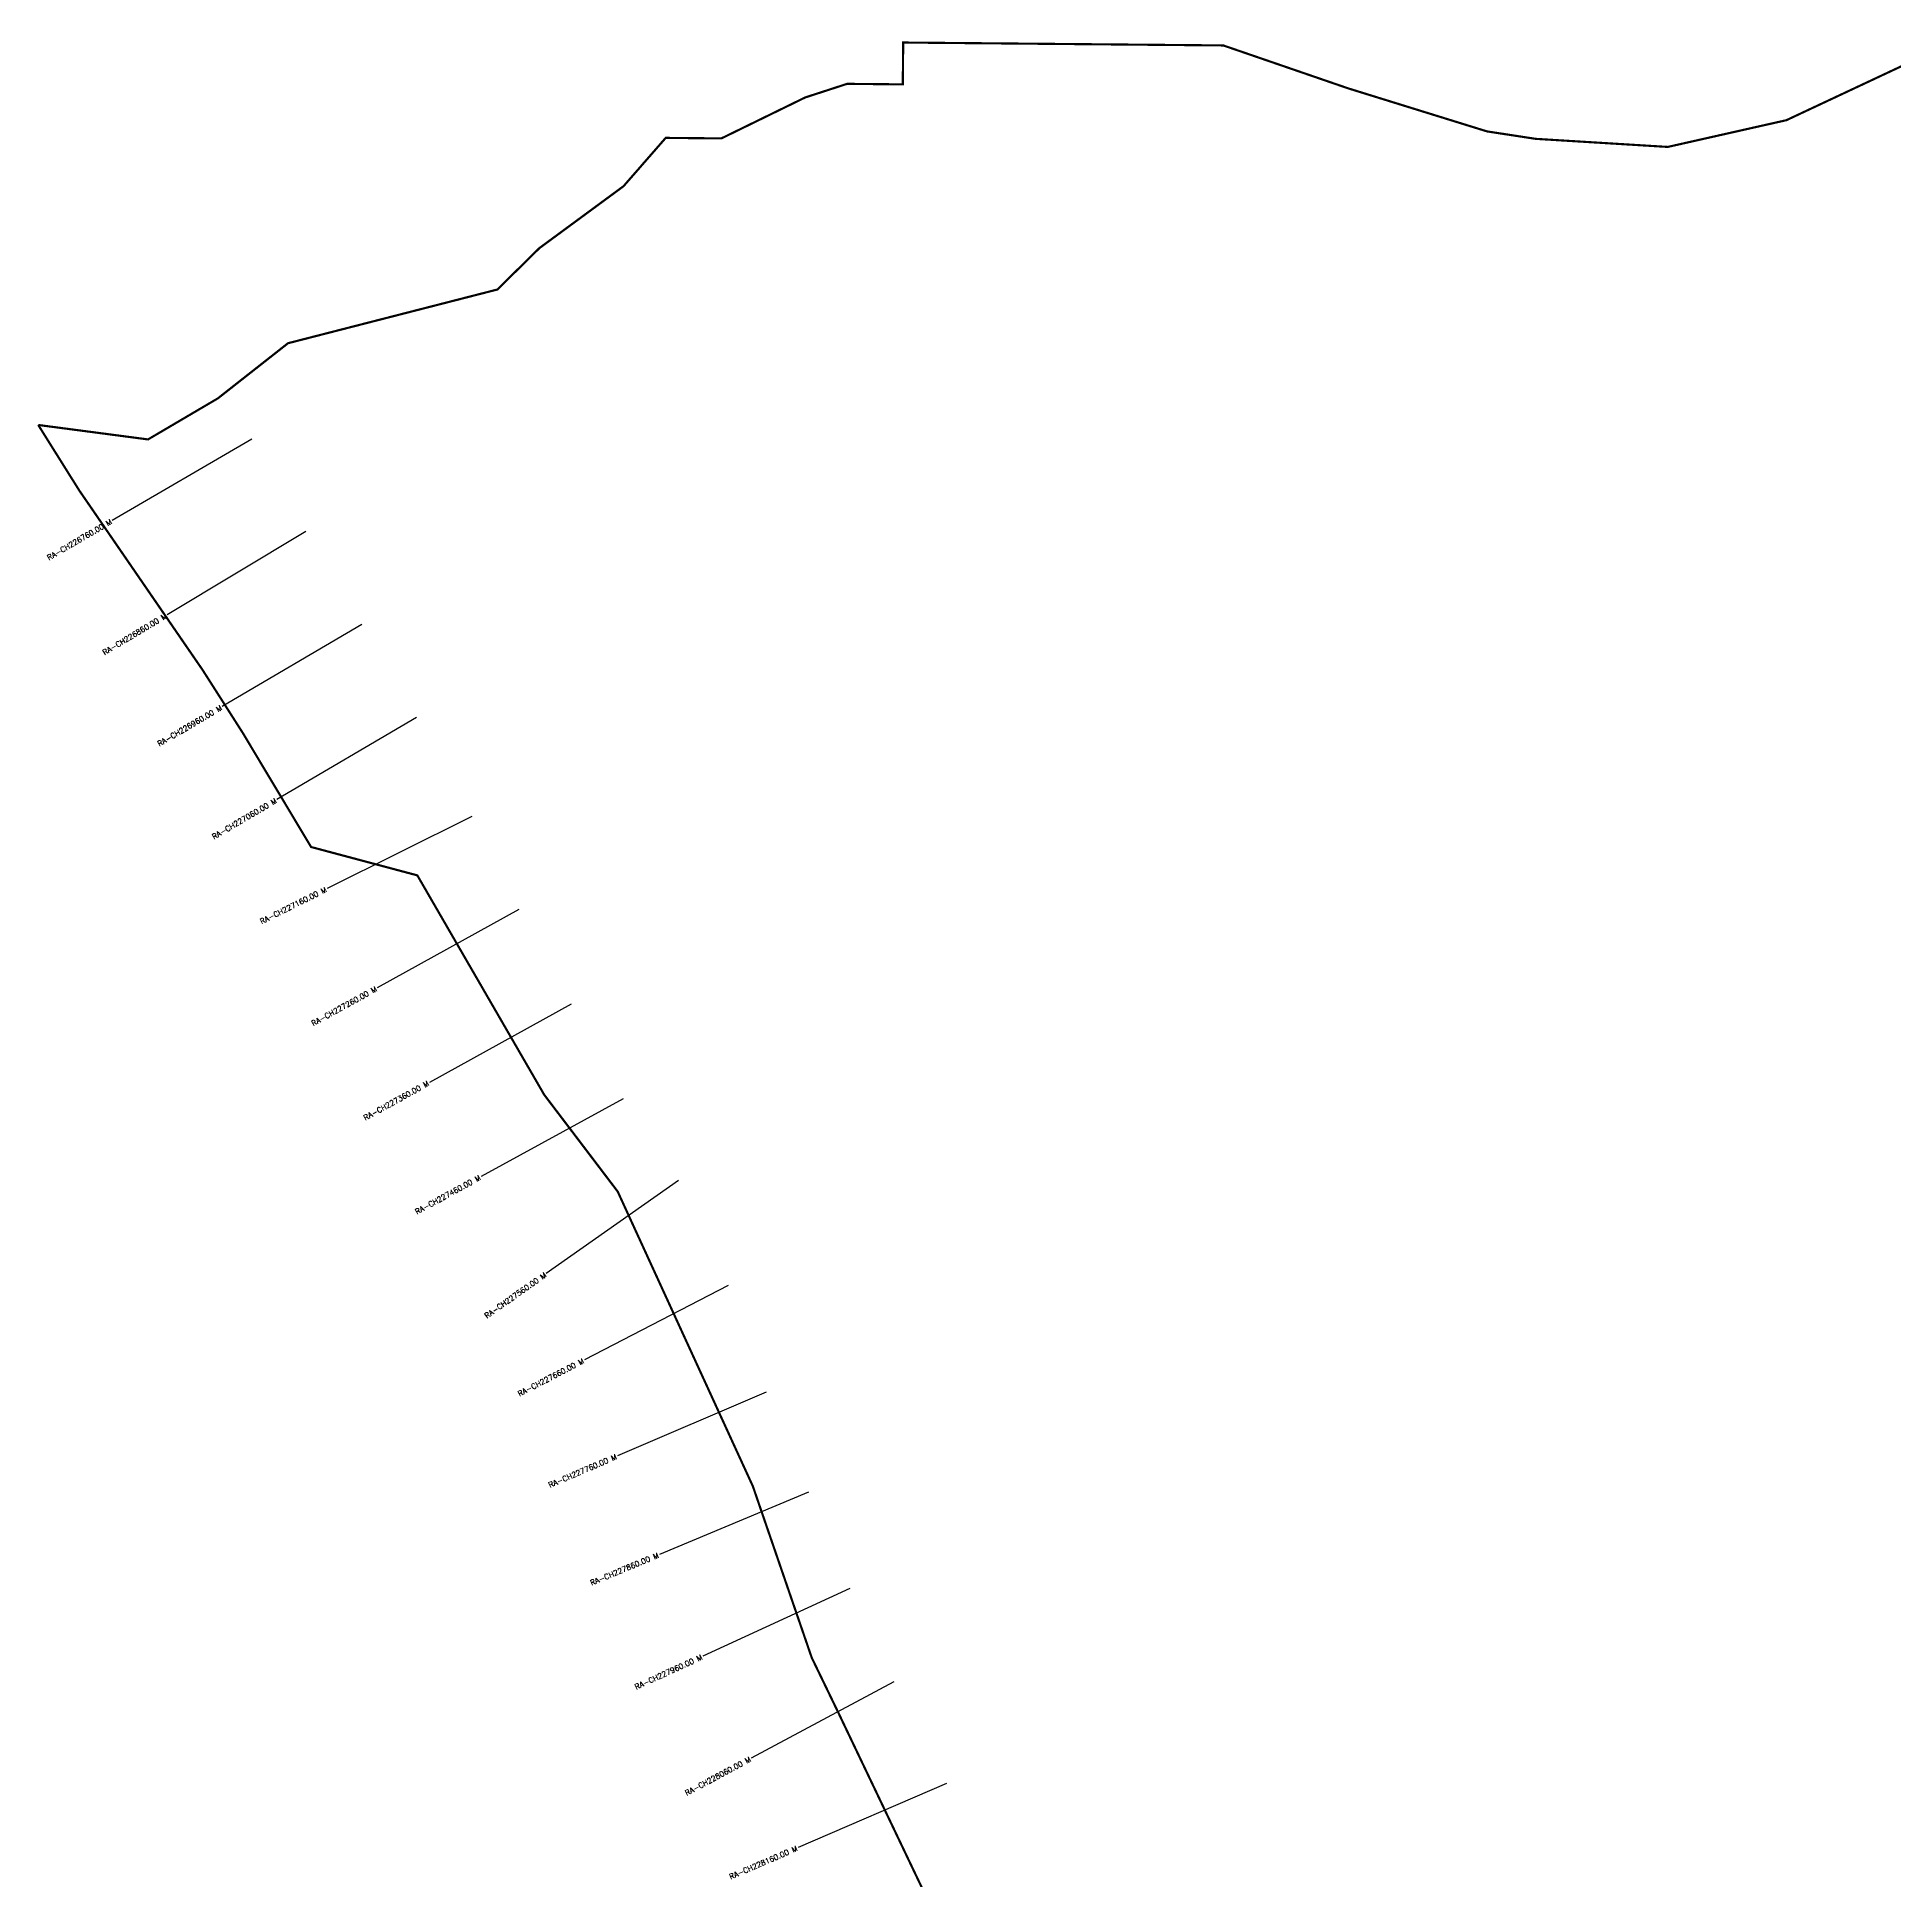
# Model space of a CAD drawing. Header units: metres. Extents: x 277335 to 280848, y 2056985 to 2060377.
# Drawn here: x 277335 to 279058, y 2058501 to 2060210 of the extents above; entities that cross this region are included whole.
import ezdxf
from ezdxf.enums import TextEntityAlignment as Align

# ---------------------------------------------------------------- set-up
doc = ezdxf.new("R2010")
doc.units = ezdxf.units.M
doc.header["$MEASUREMENT"] = 0
doc.layers.add('CS', color=134, linetype='Continuous')
doc.layers.add('CSMark', color=6, linetype='Continuous')
doc.styles.get("Standard").update_dxf_attribs({"font": 'simplex.shx'})

msp = doc.modelspace()

# ---------------------------------------------------------------- linework, layer by layer
at = {"color": 6, "const_width": 2, "flags": 128}
for points in [[(277336.3, 2059850.9), (277438.1, 2059837.5), (277502.9, 2059875.6), (277567.9, 2059926.7), (277762, 2059976.5), (277801, 2060014.9), (277879, 2060072.3), (277918.1, 2060117.1), (277969.7, 2060116.6), (278047.5, 2060154.6), (278086.3, 2060167.2), (278137.9, 2060166.7), (278138.3, 2060205.5), (278435.1, 2060202.8), (278550.9, 2060163), (278679.6, 2060123.1), (278724.7, 2060116.2), (278847.2, 2060108.7), (278957.2, 2060133.5), (279119.2, 2060209.5)], [(278264.3, 2058267.1), (278077.7, 2058657.9), (278053.5, 2058707.9), (278007, 2058843.3), (277998.9, 2058866.9), (277915.6, 2059048.5), (277873.6, 2059140.1), (277805.5, 2059229.8), (277687.8, 2059433.3), (277589.3, 2059459.6), (277526, 2059565.3), (277488.8, 2059623.6), (277374.4, 2059790.1), (277336.3, 2059850.9)]]:
    msp.add_lwpolyline(points, dxfattribs=at)
at = {"layer": 'CS'}
for p, q in [((277534.5, 2059837.7), (277404.9, 2059762.2)), ((277584.5, 2059752.2), (277455.9, 2059675)), ((277636.2, 2059665.9), (277506.9, 2059589.8)), ((277686.9, 2059579.7), (277557.6, 2059503.7)), ((277738.4, 2059488), (277604.1, 2059421)), ((277781.9, 2059401.5), (277650.6, 2059329)), ((277830.3, 2059314), (277699, 2059241.4)), ((277878.5, 2059226), (277746.9, 2059154)), ((277930, 2059150.5), (277807.4, 2059064.1)), ((277975.9, 2059053.1), (277842.8, 2058984)), ((278011.2, 2058954.1), (277873.3, 2058895)), ((278050.6, 2058861.5), (277912.2, 2058803.6)), ((278088.9, 2058772), (277952.6, 2058709.3)), ((278129.5, 2058685.7), (277997.4, 2058614.7)), ((278178.5, 2058591.4), (278040.8, 2058531.9))]:
    msp.add_line(p, q, dxfattribs=at)

# ---------------------------------------------------------------- texts
at = {"layer": 'CSMark'}
for s, rotation, p in [('RA-CH226760.00 M', 30.2426, (277404, 2059761.7)), ('RA-CH226860.00 M', 30.9825, (277455, 2059674.5)), ('RA-CH226960.00 M', 30.4615, (277506.1, 2059589.3)), ('RA-CH227060.00 M', 30.4615, (277556.8, 2059503.1)), ('RA-CH227160.00 M', 26.5218, (277603.3, 2059420.6)), ('RA-CH227260.00 M', 28.9298, (277649.7, 2059328.5)), ('RA-CH227360.00 M', 28.9298, (277698.1, 2059241)), ('RA-CH227460.00 M', 28.6726, (277746, 2059153.6)), ('RA-CH227560.00 M', 35.1773, (277806.6, 2059063.5)), ('RA-CH227660.00 M', 27.421, (277841.9, 2058983.6)), ('RA-CH227760.00 M', 23.2038, (277872.4, 2058894.6)), ('RA-CH227860.00 M', 22.6881, (277911.3, 2058803.3)), ('RA-CH227960.00 M', 24.6757, (277951.7, 2058708.9)), ('RA-CH228060.00 M', 28.2528, (277996.5, 2058614.3)), ('RA-CH228160.00 M', 23.3822, (278039.9, 2058531.5))]:
    msp.add_text(s, height=5, rotation=rotation, dxfattribs=at).set_placement(p, align=Align.MIDDLE_RIGHT)

doc.saveas('drawing.dxf')
